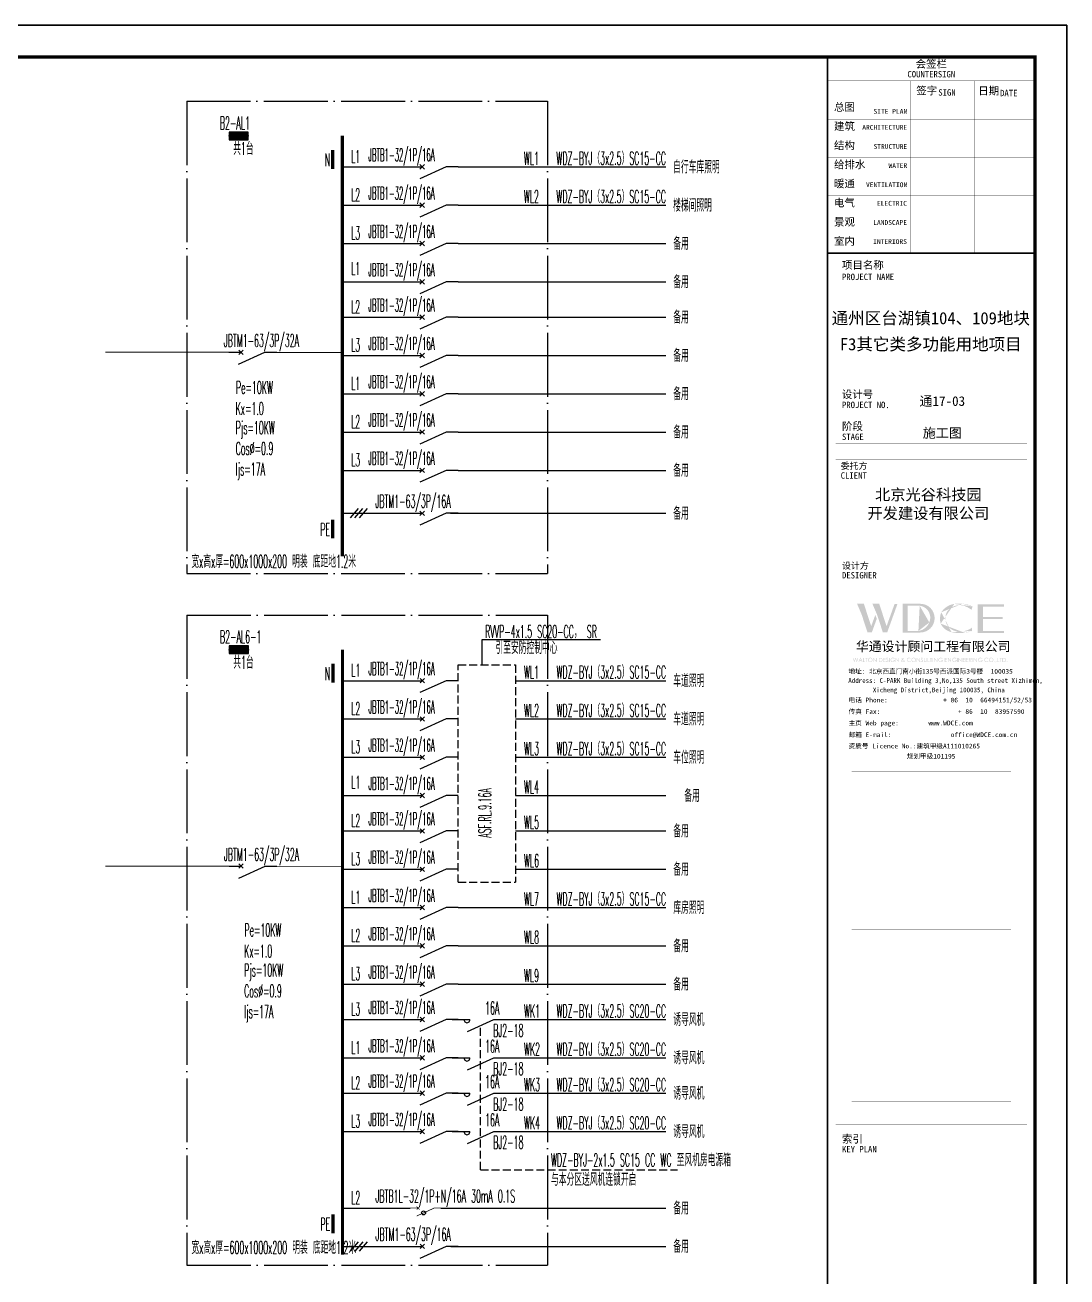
# Model space of a CAD drawing. Extents: x 776418 to 2076422, y -1170708 to 498544.
# Drawn here: x 1211042 to 1243693, y -669223 to -629994 of the extents above; entities that cross this region are included whole.
import ezdxf
from ezdxf.enums import TextEntityAlignment as Align

# ---------------------------------------------------------------- set-up
doc = ezdxf.new("R2010")
doc.units = 0
doc.header["$LTSCALE"] = 1000
doc.header["$MEASUREMENT"] = 0
for name, pattern in [('CONTINOUS', [0]), ('DASH', [0.35, 0.25, -0.1]), ('DOTE', [2.42, 2, -0.2, 0.02, -0.2])]:
    doc.linetypes.add(name, pattern=pattern)
doc.layers.get('0').update_dxf_attribs({"linetype": 'CONTINUOUS'})
for name, color, linetype in [('D-TEXT', 7, 'CONTINUOUS'), ('DIM-动力', 3, 'CONTINUOUS'), ('DQ', 255, 'CONTINOUS'), ('ELEMENT', 3, 'CONTINUOUS'), ('EQUIP-箱柜', 3, 'CONTINUOUS'), ('LAYER3', 7, 'DOTE'), ('SHEET_LINE', 6, 'CONTINUOUS'), ('SHEET_TEXT', 7, 'CONTINUOUS'), ('TEL_TITLE', 7, 'CONTINUOUS'), ('WIRE', 4, 'CONTINUOUS'), ('WIRE-动力', 2, 'CONTINUOUS'), ('WIRE-应急', 2, 'DASH'), ('WIRE-照明', 1, 'CONTINUOUS'), ('WIRE-通讯', 4, 'CONTINUOUS'), ('字', 7, 'CONTINUOUS')]:
    doc.layers.add(name, color=color, linetype=linetype)
doc.styles.add('_HZTXT', font='txt.shx', dxfattribs={"width": 0.8, "bigfont": 'HZTXT.shx'})
doc.styles.add('_TCH_LABEL', font='COMPLEX', dxfattribs={"bigfont": 'GBCBIG'})
doc.styles.get("Standard").update_dxf_attribs({"font": 'gbenor.shx', "bigfont": 'gbcbig.shx'})
doc.styles.add('华文细黑', font='STXIHEI.TTF')

# ---------------------------------------------------------------- blocks, each defined once
blk = doc.blocks.new('A$C00115E70')
at = {"layer": 'WIRE-通讯', "ltscale": 0.001}
blk.add_lwpolyline([(-84100, 59400), (0, 59400), (0, 0), (-84100, 0)], close=True, dxfattribs=at)
blk = doc.blocks.new('A$C69861949')
at = {"ltscale": 0.001}
h = blk.add_hatch(color=1, dxfattribs=at)
edge = h.paths.add_edge_path()
edge.add_line((6.19, 4.5), (5.72, 5.69))
edge.add_line((5.72, 5.69), (4.44, 2.16))
edge.add_line((4.44, 2.16), (2.13, 9.19))
edge.add_line((2.13, 9.19), (0, 9.19))
edge.add_arc((-16.38, 0.19), 18.69, 17.5872, 28.7762, ccw=False)
edge.add_line((1.43, 5.84), (3.29, 0.2))
edge.add_line((3.29, 0.2), (4.63, 0.2))
edge.add_line((4.63, 0.2), (6.19, 4.5))
h = blk.add_hatch(color=256, dxfattribs=at)
edge = h.paths.add_edge_path()
edge.add_line((12.68, 9.16), (11.78, 9.16))
edge.add_line((11.78, 9.16), (9.25, 2.16))
edge.add_line((9.25, 2.16), (6.94, 9.19))
edge.add_line((6.94, 9.19), (4.81, 9.19))
edge.add_arc((-11.57, 0.19), 18.69, 17.5872, 28.7762, ccw=False)
edge.add_line((6.25, 5.84), (8.1, 0.2))
edge.add_line((8.1, 0.2), (9.45, 0.2))
edge.add_line((9.45, 0.2), (12.68, 9.16))
h = blk.add_hatch(color=256, dxfattribs=at)
edge = h.paths.add_edge_path(flags=16)
edge.add_line((15.83, 8.57), (19.63, 8.57))
edge.add_arc((19.17, 4.82), 3.78, -23.1418, 82.9442, ccw=False)
edge.add_arc((18.56, 5.02), 4.42, 278.685, 337.5263, ccw=False)
edge.add_line((19.22, 0.65), (15.83, 0.65))
edge.add_line((15.83, 0.65), (15.83, 8.57))
edge = h.paths.add_edge_path()
edge.add_line((19.82, 9.18), (14.31, 9.18))
edge.add_line((14.31, 9.18), (14.31, 0.18))
edge.add_line((14.31, 0.18), (19.82, 0.18))
edge.add_arc((19.82, 4.68), 4.5, 270, 450)
h = blk.add_hatch(color=256, dxfattribs=at)
edge = h.paths.add_edge_path()
edge.add_arc((32.12, 5.29), 4.85, 246.0393, 272.6902)
edge.add_arc((32.04, 6.93), 6.49, 272.7072, 286.0208)
edge.add_arc((32.38, 6.77), 6.25, 283.4194, 305.53)
edge.add_line((36.01, 1.68), (36.01, 0.69))
edge.add_arc((32.99, 7.2), 7.17, 276.4266, 294.9218, ccw=False)
edge.add_arc((32.35, 12.88), 12.89, 257.7178, 276.4266, ccw=False)
edge.add_arc((30.66, 5.12), 4.95, 205.7856, 257.7178, ccw=False)
edge.add_arc((31.4, 4.47), 5.41, 157.6279, 196.1138, ccw=False)
edge.add_arc((31.4, 3.21), 6.01, 98.7561, 146.4478, ccw=False)
edge.add_arc((31.98, -1.34), 10.59, 83.9971, 98.116, ccw=False)
edge.add_arc((32.42, 0.85), 8.38, 63.158, 85.4353, ccw=False)
edge.add_line((36.21, 8.32), (35.86, 7.28))
edge.add_arc((31.06, 1.12), 7.81, 52.0262, 73.2155)
edge.add_arc((32.2, 4.92), 3.84, 73.2155, 96.604)
edge.add_arc((32.39, 3.31), 5.47, 96.604, 125.55)
edge.add_arc((31.35, 4.76), 3.68, 125.55, 164.03)
edge.add_arc((31.71, 4.66), 4.06, 164.03, 213.6257)
edge.add_arc((31.98, 4.83), 4.37, 213.6257, 245.272)
blk.add_hatch(color=256, dxfattribs=at).paths.add_polyline_path([(45.65, 5.06), (39.44, 5.06), (39.44, 8.3), (46.09, 8.3), (46.09, 9.01), (37.82, 9.01), (37.82, 0), (46.09, 0), (46.09, 0.7), (39.44, 0.7), (39.44, 4.41), (45.65, 4.41)])
blk = doc.blocks.new('A$C51FB5BAD')
at = {"layer": 'SHEET_TEXT'}
h = blk.add_hatch(color=256, dxfattribs=at)
h.paths.add_polyline_path([(-886, -18950), (-883, -18943), (-875, -18940), (-867, -18943), (-864, -18950), (-867, -18958), (-875, -18961), (-883, -18958)])
h.paths.add_polyline_path([(-994, -18829), (-1021, -18829), (-1021, -18959), (-980, -18959), (-972, -18959), (-959, -18957), (-949, -18955), (-941, -18951), (-1009, -18947), (-1009, -18842), (-999, -18842), (-943, -18838), (-954, -18833), (-959, -18832), (-968, -18830), (-980, -18829)])
h.paths.add_polyline_path([(-943, -18838), (-999, -18842), (-997, -18842), (-984, -18842), (-973, -18843), (-964, -18844), (-963, -18844), (-952, -18848), (-943, -18854), (-943, -18854), (-935, -18862), (-930, -18872), (-929, -18874), (-926, -18884), (-925, -18896), (-925, -18896), (-926, -18908), (-929, -18918), (-934, -18927), (-941, -18935), (-949, -18941), (-959, -18944), (-960, -18944), (-968, -18946), (-980, -18946), (-994, -18947), (-1009, -18947), (-941, -18951), (-933, -18946), (-926, -18938), (-919, -18929), (-919, -18928), (-915, -18918), (-913, -18907), (-912, -18896), (-912, -18889), (-914, -18878), (-917, -18868), (-918, -18864), (-924, -18854), (-931, -18846), (-934, -18844)])
h.paths.add_polyline_path([(-1040, -18829), (-1111, -18829), (-1111, -18842), (-1082, -18842), (-1082, -18959), (-1069, -18959), (-1069, -18842), (-1040, -18842)])
h.paths.add_polyline_path([(-1168, -18829), (-1181, -18829), (-1181, -18959), (-1118, -18959), (-1118, -18946), (-1168, -18946)])
h.paths.add_polyline_path([(-1221, -18935), (-1209, -18941), (-1227, -18974), (-1236, -18970)])
h.paths.add_polyline_path([(-1281, -18950), (-1277, -18943), (-1270, -18940), (-1262, -18943), (-1259, -18950), (-1262, -18958), (-1270, -18961), (-1277, -18958)])
h.paths.add_polyline_path([(-1377, -18826), (-1378, -18826), (-1390, -18827), (-1400, -18830), (-1410, -18835), (-1412, -18836), (-1376, -18838), (-1365, -18839), (-1355, -18842), (-1346, -18848), (-1337, -18855), (-1330, -18863), (-1325, -18872), (-1322, -18883), (-1321, -18894), (-1321, -18894), (-1322, -18906), (-1325, -18916), (-1330, -18925), (-1337, -18934), (-1345, -18941), (-1354, -18946), (-1365, -18949), (-1376, -18949), (-1339, -18952), (-1330, -18945), (-1323, -18938), (-1316, -18928), (-1315, -18926), (-1311, -18916), (-1308, -18905), (-1307, -18894), (-1307, -18891), (-1309, -18880), (-1312, -18870), (-1316, -18860), (-1318, -18857), (-1324, -18849), (-1332, -18841), (-1341, -18835), (-1344, -18833), (-1354, -18829), (-1365, -18827)])
h.paths.add_polyline_path([(-1412, -18836), (-1421, -18843), (-1429, -18851), (-1435, -18860), (-1436, -18862), (-1441, -18873), (-1443, -18883), (-1444, -18895), (-1444, -18897), (-1443, -18908), (-1440, -18919), (-1435, -18929), (-1434, -18930), (-1427, -18939), (-1419, -18947), (-1410, -18953), (-1407, -18954), (-1397, -18959), (-1387, -18961), (-1375, -18962), (-1373, -18962), (-1362, -18961), (-1351, -18958), (-1341, -18953), (-1339, -18952), (-1376, -18949), (-1386, -18949), (-1396, -18946), (-1406, -18941), (-1414, -18933), (-1421, -18925), (-1426, -18916), (-1429, -18906), (-1431, -18895), (-1431, -18894), (-1429, -18883), (-1426, -18873), (-1422, -18863), (-1415, -18855), (-1407, -18848), (-1398, -18843), (-1387, -18840), (-1376, -18838)])
h.paths.add_polyline_path([(-1521, -18826), (-1525, -18826), (-1536, -18827), (-1547, -18830), (-1557, -18835), (-1559, -18836), (-1521, -18838), (-1511, -18839), (-1500, -18842), (-1491, -18846), (-1482, -18853), (-1474, -18861), (-1464, -18853), (-1471, -18846), (-1479, -18839), (-1489, -18833), (-1499, -18829), (-1510, -18827)])
h.paths.add_polyline_path([(-1559, -18836), (-1568, -18842), (-1576, -18850), (-1582, -18859), (-1583, -18861), (-1588, -18871), (-1590, -18882), (-1591, -18893), (-1590, -18905), (-1588, -18915), (-1584, -18925), (-1579, -18934), (-1571, -18943), (-1571, -18943), (-1563, -18950), (-1520, -18950), (-1521, -18950), (-1533, -18949), (-1543, -18946), (-1553, -18941), (-1561, -18934), (-1561, -18934), (-1568, -18925), (-1574, -18916), (-1576, -18906), (-1577, -18894), (-1577, -18894), (-1576, -18883), (-1573, -18873), (-1568, -18863), (-1561, -18855), (-1560, -18855), (-1552, -18848), (-1542, -18843), (-1532, -18840), (-1521, -18838)])
h.paths.add_polyline_path([(-1474, -18929), (-1481, -18935), (-1489, -18941), (-1499, -18946), (-1509, -18949), (-1520, -18950), (-1563, -18950), (-1554, -18955), (-1544, -18959), (-1533, -18961), (-1521, -18962), (-1510, -18961), (-1499, -18959), (-1489, -18955), (-1481, -18951), (-1472, -18945), (-1464, -18936)])
h.paths.add_polyline_path([(-1713, -18826), (-1715, -18826), (-1727, -18827), (-1737, -18829), (-1747, -18833), (-1756, -18839), (-1764, -18846), (-1770, -18853), (-1776, -18862), (-1781, -18872), (-1783, -18883), (-1784, -18894), (-1784, -18903), (-1781, -18914), (-1777, -18924), (-1771, -18933), (-1764, -18942), (-1761, -18944), (-1753, -18951), (-1711, -18950), (-1714, -18950), (-1725, -18948), (-1735, -18945), (-1745, -18940), (-1753, -18933), (-1754, -18933), (-1761, -18924), (-1766, -18914), (-1769, -18904), (-1770, -18893), (-1770, -18887), (-1768, -18876), (-1763, -18866), (-1759, -18860), (-1751, -18852), (-1741, -18846), (-1734, -18843), (-1723, -18840), (-1712, -18839), (-1672, -18837), (-1681, -18832), (-1692, -18829), (-1702, -18827)])
h.paths.add_polyline_path([(-1672, -18837), (-1712, -18839), (-1709, -18839), (-1698, -18841), (-1687, -18844), (-1681, -18847), (-1672, -18853), (-1663, -18860), (-1654, -18851), (-1654, -18851), (-1663, -18843)])
h.paths.add_polyline_path([(-1646, -18897), (-1702, -18897), (-1702, -18909), (-1660, -18909), (-1661, -18911), (-1664, -18922), (-1669, -18931), (-1677, -18939), (-1679, -18941), (-1689, -18946), (-1699, -18949), (-1711, -18950), (-1753, -18951), (-1744, -18956), (-1734, -18959), (-1723, -18961), (-1711, -18962), (-1703, -18962), (-1692, -18960), (-1681, -18957), (-1672, -18951), (-1664, -18945), (-1659, -18938), (-1653, -18930), (-1649, -18920), (-1647, -18909)])
h.paths.add_polyline_path([(-1918, -18829), (-1908, -18861), (-1822, -18959), (-1832, -18929)])
h.paths.add_polyline_path([(-1918, -18829), (-1921, -18829), (-1921, -18959), (-1908, -18959), (-1908, -18861)])
h.paths.add_polyline_path([(-1819, -18829), (-1832, -18829), (-1832, -18929), (-1822, -18959), (-1819, -18959)])
h.paths.add_polyline_path([(-1964, -18829), (-1951, -18829), (-1951, -18959), (-1964, -18959)])
h.paths.add_polyline_path([(-2045, -18829), (-2071, -18829), (-2071, -18959), (-2058, -18959), (-2058, -18899), (-2051, -18899), (-2020, -18898), (-2010, -18895), (-2002, -18890), (-2058, -18886), (-2058, -18842), (-2035, -18842), (-2002, -18837), (-2005, -18835), (-2016, -18831), (-2021, -18830), (-2031, -18829)])
h.paths.add_polyline_path([(-2002, -18837), (-2035, -18842), (-2032, -18842), (-2020, -18843), (-2011, -18847), (-2006, -18853), (-2004, -18864), (-2005, -18873), (-2011, -18881), (-2013, -18882), (-2023, -18885), (-2036, -18886), (-2058, -18886), (-2002, -18890), (-1996, -18884), (-1991, -18875), (-1990, -18864), (-1990, -18859), (-1993, -18849), (-1995, -18846)])
h.paths.add_polyline_path([(-2020, -18898), (-2051, -18899), (-2035, -18899), (-2032, -18899)], flags=17)
h.paths.add_polyline_path([(-2051, -18899), (-2004, -18959), (-1988, -18959), (-2035, -18899)])
h.paths.add_polyline_path([(-2094, -18829), (-2169, -18829), (-2169, -18959), (-2095, -18959), (-2095, -18946), (-2156, -18946), (-2156, -18895), (-2095, -18895), (-2095, -18882), (-2156, -18882), (-2156, -18842), (-2094, -18842)])
h.paths.add_polyline_path([(-2191, -18829), (-2265, -18829), (-2265, -18959), (-2192, -18959), (-2192, -18946), (-2252, -18946), (-2252, -18895), (-2192, -18895), (-2192, -18882), (-2252, -18882), (-2252, -18842), (-2191, -18842)])
h.paths.add_polyline_path([(-2396, -18829), (-2386, -18861), (-2300, -18959), (-2310, -18929)])
h.paths.add_polyline_path([(-2396, -18829), (-2399, -18829), (-2399, -18959), (-2386, -18959), (-2386, -18861)])
h.paths.add_polyline_path([(-2297, -18829), (-2310, -18829), (-2310, -18929), (-2300, -18959), (-2297, -18959)])
h.paths.add_polyline_path([(-2442, -18829), (-2429, -18829), (-2429, -18959), (-2442, -18959)])
h.paths.add_polyline_path([(-2523, -18826), (-2525, -18826), (-2536, -18827), (-2547, -18829), (-2557, -18833), (-2566, -18839), (-2574, -18846), (-2580, -18853), (-2586, -18862), (-2590, -18872), (-2593, -18883), (-2594, -18894), (-2593, -18903), (-2591, -18914), (-2587, -18924), (-2581, -18933), (-2574, -18942), (-2571, -18944), (-2563, -18951), (-2520, -18950), (-2524, -18950), (-2535, -18948), (-2545, -18945), (-2554, -18940), (-2563, -18933), (-2563, -18933), (-2571, -18924), (-2576, -18914), (-2579, -18904), (-2580, -18893), (-2580, -18887), (-2577, -18876), (-2572, -18866), (-2568, -18860), (-2560, -18852), (-2551, -18846), (-2544, -18843), (-2533, -18840), (-2522, -18839), (-2482, -18837), (-2491, -18832), (-2501, -18829), (-2512, -18827)])
h.paths.add_polyline_path([(-2482, -18837), (-2522, -18839), (-2519, -18839), (-2508, -18841), (-2497, -18844), (-2491, -18847), (-2482, -18853), (-2473, -18860), (-2463, -18851), (-2463, -18851), (-2472, -18843)])
h.paths.add_polyline_path([(-2455, -18897), (-2511, -18897), (-2511, -18909), (-2470, -18909), (-2470, -18911), (-2474, -18922), (-2479, -18931), (-2487, -18939), (-2489, -18941), (-2498, -18946), (-2509, -18949), (-2520, -18950), (-2563, -18951), (-2554, -18956), (-2544, -18959), (-2533, -18961), (-2521, -18962), (-2513, -18962), (-2501, -18960), (-2491, -18957), (-2482, -18951), (-2474, -18945), (-2468, -18938), (-2463, -18930), (-2459, -18920), (-2456, -18909)])
h.paths.add_polyline_path([(-2728, -18829), (-2718, -18861), (-2632, -18959), (-2642, -18929)])
h.paths.add_polyline_path([(-2728, -18829), (-2731, -18829), (-2731, -18959), (-2718, -18959), (-2718, -18861)])
h.paths.add_polyline_path([(-2629, -18829), (-2642, -18829), (-2642, -18929), (-2632, -18959), (-2629, -18959)])
h.paths.add_polyline_path([(-2753, -18829), (-2828, -18829), (-2828, -18959), (-2754, -18959), (-2754, -18946), (-2815, -18946), (-2815, -18895), (-2754, -18895), (-2754, -18882), (-2815, -18882), (-2815, -18842), (-2753, -18842)])
h.paths.add_polyline_path([(-2956, -18826), (-2958, -18826), (-2969, -18827), (-2980, -18829), (-2990, -18833), (-2999, -18839), (-3007, -18846), (-3013, -18853), (-3019, -18862), (-3023, -18872), (-3026, -18883), (-3027, -18894), (-3026, -18903), (-3024, -18914), (-3020, -18924), (-3014, -18933), (-3007, -18942), (-3004, -18944), (-2996, -18951), (-2953, -18950), (-2957, -18950), (-2968, -18948), (-2978, -18945), (-2988, -18940), (-2996, -18933), (-2996, -18933), (-3004, -18924), (-3009, -18914), (-3012, -18904), (-3013, -18893), (-3013, -18887), (-3010, -18876), (-3005, -18866), (-3001, -18860), (-2994, -18852), (-2984, -18846), (-2977, -18843), (-2966, -18840), (-2955, -18839), (-2915, -18837), (-2924, -18832), (-2934, -18829), (-2945, -18827)])
h.paths.add_polyline_path([(-2915, -18837), (-2955, -18839), (-2952, -18839), (-2941, -18841), (-2930, -18844), (-2924, -18847), (-2915, -18853), (-2906, -18860), (-2896, -18851), (-2897, -18851), (-2905, -18843)])
h.paths.add_polyline_path([(-2888, -18897), (-2945, -18897), (-2945, -18909), (-2903, -18909), (-2903, -18911), (-2907, -18922), (-2912, -18931), (-2920, -18939), (-2922, -18941), (-2932, -18946), (-2942, -18949), (-2953, -18950), (-2996, -18951), (-2987, -18956), (-2977, -18959), (-2966, -18961), (-2954, -18962), (-2946, -18962), (-2934, -18960), (-2924, -18957), (-2915, -18951), (-2907, -18945), (-2901, -18938), (-2896, -18930), (-2892, -18920), (-2889, -18909)])
h.paths.add_polyline_path([(-3161, -18829), (-3151, -18861), (-3065, -18959), (-3075, -18929)])
h.paths.add_polyline_path([(-3161, -18829), (-3164, -18829), (-3164, -18959), (-3151, -18959), (-3151, -18861)])
h.paths.add_polyline_path([(-3062, -18829), (-3075, -18829), (-3075, -18929), (-3065, -18959), (-3062, -18959)])
h.paths.add_polyline_path([(-3207, -18829), (-3194, -18829), (-3194, -18959), (-3207, -18959)])
h.paths.add_polyline_path([(-3224, -18829), (-3295, -18829), (-3295, -18842), (-3266, -18842), (-3266, -18959), (-3253, -18959), (-3253, -18842), (-3224, -18842)])
h.paths.add_polyline_path([(-3352, -18829), (-3365, -18829), (-3365, -18959), (-3302, -18959), (-3302, -18946), (-3352, -18946)])
h.paths.add_polyline_path([(-3398, -18829), (-3410, -18829), (-3410, -18907), (-3411, -18919), (-3412, -18928), (-3412, -18929), (-3417, -18939), (-3418, -18940), (-3427, -18947), (-3429, -18948), (-3440, -18950), (-3468, -18953), (-3459, -18959), (-3450, -18961), (-3439, -18962), (-3436, -18962), (-3425, -18960), (-3415, -18955), (-3415, -18955), (-3407, -18947), (-3401, -18938), (-3400, -18931), (-3398, -18921), (-3398, -18907)])
h.paths.add_polyline_path([(-3470, -18829), (-3483, -18829), (-3483, -18907), (-3483, -18914), (-3482, -18926), (-3481, -18935), (-3479, -18939), (-3473, -18949), (-3468, -18953), (-3440, -18950), (-3444, -18950), (-3455, -18946), (-3457, -18945), (-3465, -18937), (-3466, -18936), (-3470, -18926), (-3470, -18920), (-3470, -18907)])
h.paths.add_polyline_path([(-3547, -18826), (-3550, -18826), (-3561, -18829), (-3570, -18835), (-3571, -18836), (-3577, -18845), (-3579, -18856), (-3579, -18857), (-3576, -18868), (-3576, -18870), (-3569, -18879), (-3569, -18879), (-3562, -18885), (-3552, -18894), (-3546, -18898), (-3537, -18906), (-3531, -18912), (-3528, -18917), (-3525, -18927), (-3526, -18934), (-3532, -18943), (-3538, -18947), (-3549, -18949), (-3575, -18951), (-3567, -18957), (-3558, -18961), (-3547, -18962), (-3541, -18962), (-3531, -18958), (-3522, -18952), (-3518, -18947), (-3513, -18938), (-3511, -18927), (-3513, -18917), (-3518, -18907), (-3523, -18901), (-3530, -18894), (-3540, -18886), (-3545, -18882), (-3555, -18874), (-3561, -18868), (-3562, -18866), (-3565, -18856), (-3565, -18853), (-3560, -18844), (-3558, -18842), (-3548, -18839), (-3521, -18838), (-3529, -18831), (-3536, -18828)])
h.paths.add_polyline_path([(-3521, -18838), (-3548, -18839), (-3544, -18840), (-3534, -18844), (-3531, -18846), (-3524, -18855), (-3513, -18847)], flags=17)
h.paths.add_polyline_path([(-3576, -18928), (-3587, -18935), (-3582, -18943), (-3575, -18951), (-3549, -18949), (-3552, -18949), (-3561, -18946), (-3569, -18939)])
h.paths.add_polyline_path([(-3704, -18829), (-3694, -18861), (-3608, -18959), (-3618, -18929)])
h.paths.add_polyline_path([(-3704, -18829), (-3707, -18829), (-3707, -18959), (-3694, -18959), (-3694, -18861)])
h.paths.add_polyline_path([(-3605, -18829), (-3618, -18829), (-3618, -18929), (-3608, -18959), (-3605, -18959)])
h.paths.add_polyline_path([(-3802, -18826), (-3804, -18826), (-3815, -18827), (-3826, -18830), (-3836, -18835), (-3838, -18836), (-3802, -18838), (-3791, -18839), (-3781, -18842), (-3772, -18848), (-3763, -18855), (-3756, -18863), (-3751, -18872), (-3748, -18883), (-3747, -18894), (-3747, -18894), (-3748, -18906), (-3751, -18916), (-3756, -18925), (-3763, -18934), (-3771, -18941), (-3780, -18946), (-3791, -18949), (-3802, -18949), (-3765, -18952), (-3756, -18945), (-3748, -18938), (-3742, -18928), (-3741, -18926), (-3737, -18916), (-3734, -18905), (-3733, -18894), (-3733, -18891), (-3734, -18880), (-3737, -18870), (-3742, -18860), (-3743, -18857), (-3750, -18849), (-3758, -18841), (-3767, -18835), (-3770, -18833), (-3780, -18829), (-3791, -18827)])
h.paths.add_polyline_path([(-3838, -18836), (-3847, -18843), (-3855, -18851), (-3861, -18860), (-3862, -18862), (-3866, -18873), (-3869, -18883), (-3870, -18895), (-3870, -18897), (-3869, -18908), (-3866, -18919), (-3861, -18929), (-3860, -18930), (-3853, -18939), (-3845, -18947), (-3836, -18953), (-3833, -18954), (-3823, -18959), (-3813, -18961), (-3801, -18962), (-3799, -18962), (-3788, -18961), (-3777, -18958), (-3767, -18953), (-3765, -18952), (-3802, -18949), (-3812, -18949), (-3822, -18946), (-3832, -18941), (-3840, -18933), (-3847, -18925), (-3852, -18916), (-3855, -18906), (-3856, -18895), (-3856, -18894), (-3855, -18883), (-3852, -18873), (-3848, -18863), (-3841, -18855), (-3833, -18848), (-3823, -18843), (-3813, -18840), (-3802, -18838)])
h.paths.add_polyline_path([(-3947, -18826), (-3951, -18826), (-3962, -18827), (-3973, -18830), (-3983, -18835), (-3985, -18836), (-3947, -18838), (-3937, -18839), (-3926, -18842), (-3917, -18846), (-3908, -18853), (-3900, -18861), (-3890, -18853), (-3896, -18846), (-3905, -18839), (-3915, -18833), (-3925, -18829), (-3936, -18827)])
h.paths.add_polyline_path([(-3985, -18836), (-3994, -18842), (-4001, -18850), (-4008, -18859), (-4009, -18861), (-4014, -18871), (-4016, -18882), (-4017, -18893), (-4016, -18905), (-4014, -18915), (-4010, -18925), (-4004, -18934), (-3997, -18943), (-3997, -18943), (-3989, -18950), (-3946, -18950), (-3947, -18950), (-3959, -18949), (-3969, -18946), (-3979, -18941), (-3987, -18934), (-3987, -18934), (-3994, -18925), (-3999, -18916), (-4002, -18906), (-4003, -18894), (-4003, -18894), (-4002, -18883), (-3999, -18873), (-3994, -18863), (-3987, -18855), (-3986, -18855), (-3978, -18848), (-3968, -18843), (-3958, -18840), (-3947, -18838)])
h.paths.add_polyline_path([(-3900, -18929), (-3907, -18935), (-3915, -18941), (-3925, -18946), (-3935, -18949), (-3946, -18950), (-3989, -18950), (-3980, -18955), (-3969, -18959), (-3959, -18961), (-3947, -18962), (-3936, -18961), (-3925, -18959), (-3915, -18955), (-3907, -18951), (-3898, -18945), (-3890, -18936)])
h.paths.add_polyline_path([(-4149, -18834), (-4150, -18834), (-4161, -18836), (-4170, -18840), (-4176, -18847), (-4179, -18857), (-4179, -18859), (-4175, -18870), (-4175, -18870), (-4170, -18878), (-4162, -18888), (-4170, -18894), (-4153, -18898), (-4120, -18933), (-4124, -18935), (-4134, -18942), (-4142, -18946), (-4148, -18948), (-4158, -18950), (-4184, -18954), (-4181, -18956), (-4171, -18961), (-4160, -18962), (-4160, -18962), (-4148, -18961), (-4138, -18958), (-4132, -18955), (-4122, -18949), (-4111, -18942), (-4094, -18940), (-4101, -18933), (-4095, -18928), (-4111, -18924), (-4144, -18890), (-4140, -18887), (-4152, -18881), (-4156, -18875), (-4163, -18865), (-4166, -18858), (-4161, -18849), (-4160, -18849), (-4150, -18846), (-4129, -18841), (-4129, -18841), (-4138, -18836)])
h.paths.add_polyline_path([(-4129, -18841), (-4150, -18846), (-4149, -18846), (-4139, -18849), (-4134, -18857), (-4135, -18863), (-4141, -18871), (-4152, -18881), (-4140, -18887), (-4131, -18879), (-4125, -18871), (-4123, -18868), (-4121, -18857), (-4122, -18850)], flags=17)
h.paths.add_polyline_path([(-4170, -18894), (-4178, -18902), (-4185, -18910), (-4186, -18912), (-4191, -18922), (-4193, -18932), (-4193, -18934), (-4190, -18945), (-4184, -18954), (-4158, -18950), (-4164, -18949), (-4174, -18944), (-4176, -18941), (-4180, -18931), (-4180, -18928), (-4175, -18918), (-4172, -18914), (-4164, -18907), (-4153, -18898)])
h.paths.add_polyline_path([(-4095, -18911), (-4101, -18916), (-4111, -18924), (-4095, -18928), (-4086, -18920)])
h.paths.add_polyline_path([(-4094, -18940), (-4111, -18942), (-4095, -18959), (-4077, -18959), (-4078, -18957), (-4087, -18948)])
h.paths.add_polyline_path([(-4369, -18829), (-4358, -18861), (-4273, -18959), (-4283, -18929)])
h.paths.add_polyline_path([(-4369, -18829), (-4372, -18829), (-4372, -18959), (-4358, -18959), (-4358, -18861)])
h.paths.add_polyline_path([(-4270, -18829), (-4283, -18829), (-4283, -18929), (-4273, -18959), (-4270, -18959)])
h.paths.add_polyline_path([(-4454, -18826), (-4456, -18826), (-4468, -18827), (-4479, -18829), (-4489, -18833), (-4497, -18839), (-4506, -18846), (-4512, -18853), (-4518, -18862), (-4522, -18872), (-4525, -18883), (-4526, -18894), (-4525, -18903), (-4523, -18914), (-4518, -18924), (-4513, -18933), (-4505, -18942), (-4503, -18944), (-4495, -18951), (-4452, -18950), (-4456, -18950), (-4467, -18948), (-4477, -18945), (-4486, -18940), (-4495, -18933), (-4495, -18933), (-4502, -18924), (-4508, -18914), (-4511, -18904), (-4512, -18893), (-4511, -18887), (-4509, -18876), (-4504, -18866), (-4500, -18860), (-4492, -18852), (-4483, -18846), (-4475, -18843), (-4465, -18840), (-4454, -18839), (-4413, -18837), (-4423, -18832), (-4433, -18829), (-4443, -18827)])
h.paths.add_polyline_path([(-4413, -18837), (-4454, -18839), (-4450, -18839), (-4440, -18841), (-4429, -18844), (-4423, -18847), (-4414, -18853), (-4405, -18860), (-4395, -18851), (-4395, -18851), (-4404, -18843)])
h.paths.add_polyline_path([(-4387, -18897), (-4443, -18897), (-4443, -18909), (-4402, -18909), (-4402, -18911), (-4405, -18922), (-4411, -18931), (-4419, -18939), (-4421, -18941), (-4430, -18946), (-4440, -18949), (-4452, -18950), (-4495, -18951), (-4486, -18956), (-4475, -18959), (-4464, -18961), (-4452, -18962), (-4444, -18962), (-4433, -18960), (-4423, -18957), (-4414, -18951), (-4406, -18945), (-4400, -18938), (-4395, -18930), (-4391, -18920), (-4388, -18909)])
h.paths.add_polyline_path([(-4572, -18829), (-4559, -18829), (-4559, -18959), (-4572, -18959)])
h.paths.add_polyline_path([(-4634, -18826), (-4637, -18826), (-4647, -18829), (-4656, -18835), (-4658, -18836), (-4663, -18845), (-4665, -18856), (-4665, -18857), (-4663, -18868), (-4662, -18870), (-4656, -18879), (-4656, -18879), (-4649, -18885), (-4638, -18894), (-4633, -18898), (-4624, -18906), (-4618, -18912), (-4614, -18917), (-4612, -18927), (-4613, -18934), (-4618, -18943), (-4625, -18947), (-4636, -18949), (-4661, -18951), (-4653, -18957), (-4644, -18961), (-4634, -18962), (-4627, -18962), (-4617, -18958), (-4608, -18952), (-4604, -18947), (-4599, -18938), (-4597, -18927), (-4599, -18917), (-4605, -18907), (-4609, -18901), (-4617, -18894), (-4627, -18886), (-4632, -18882), (-4642, -18874), (-4647, -18868), (-4649, -18866), (-4652, -18856), (-4652, -18853), (-4647, -18844), (-4645, -18842), (-4634, -18839), (-4607, -18838), (-4615, -18831), (-4623, -18828)])
h.paths.add_polyline_path([(-4607, -18838), (-4634, -18839), (-4631, -18840), (-4621, -18844), (-4618, -18846), (-4610, -18855), (-4600, -18847)], flags=17)
h.paths.add_polyline_path([(-4662, -18928), (-4673, -18935), (-4669, -18943), (-4661, -18951), (-4636, -18949), (-4639, -18949), (-4647, -18946), (-4655, -18939)])
h.paths.add_polyline_path([(-4682, -18829), (-4757, -18829), (-4757, -18959), (-4683, -18959), (-4683, -18946), (-4744, -18946), (-4744, -18895), (-4683, -18895), (-4683, -18882), (-4744, -18882), (-4744, -18842), (-4682, -18842)])
h.paths.add_polyline_path([(-4864, -18829), (-4891, -18829), (-4891, -18959), (-4850, -18959), (-4842, -18959), (-4830, -18957), (-4820, -18955), (-4811, -18951), (-4879, -18947), (-4879, -18842), (-4870, -18842), (-4813, -18838), (-4824, -18833), (-4829, -18832), (-4839, -18830), (-4850, -18829)])
h.paths.add_polyline_path([(-4813, -18838), (-4870, -18842), (-4867, -18842), (-4854, -18842), (-4843, -18843), (-4834, -18844), (-4833, -18844), (-4823, -18848), (-4813, -18854), (-4813, -18854), (-4805, -18862), (-4800, -18872), (-4799, -18874), (-4796, -18884), (-4795, -18896), (-4795, -18896), (-4796, -18908), (-4799, -18918), (-4804, -18927), (-4811, -18935), (-4819, -18941), (-4830, -18944), (-4830, -18944), (-4839, -18946), (-4850, -18946), (-4864, -18947), (-4879, -18947), (-4811, -18951), (-4804, -18946), (-4796, -18938), (-4790, -18929), (-4789, -18928), (-4785, -18918), (-4783, -18907), (-4782, -18896), (-4782, -18889), (-4784, -18878), (-4787, -18868), (-4789, -18864), (-4794, -18854), (-4801, -18846), (-4804, -18844)])
h.paths.add_polyline_path([(-5067, -18829), (-5057, -18861), (-4971, -18959), (-4981, -18929)])
h.paths.add_polyline_path([(-5067, -18829), (-5070, -18829), (-5070, -18959), (-5057, -18959), (-5057, -18861)])
h.paths.add_polyline_path([(-4968, -18829), (-4981, -18829), (-4981, -18929), (-4971, -18959), (-4968, -18959)])
h.paths.add_polyline_path([(-5165, -18826), (-5167, -18826), (-5178, -18827), (-5189, -18830), (-5199, -18835), (-5201, -18836), (-5165, -18838), (-5154, -18839), (-5144, -18842), (-5134, -18848), (-5125, -18855), (-5119, -18863), (-5114, -18872), (-5110, -18883), (-5109, -18894), (-5109, -18894), (-5110, -18906), (-5114, -18916), (-5118, -18925), (-5125, -18934), (-5133, -18941), (-5143, -18946), (-5153, -18949), (-5165, -18949), (-5128, -18952), (-5119, -18945), (-5111, -18938), (-5105, -18928), (-5104, -18926), (-5099, -18916), (-5097, -18905), (-5096, -18894), (-5096, -18891), (-5097, -18880), (-5100, -18870), (-5105, -18860), (-5106, -18857), (-5113, -18849), (-5121, -18841), (-5130, -18835), (-5133, -18833), (-5143, -18829), (-5154, -18827)])
h.paths.add_polyline_path([(-5201, -18836), (-5210, -18843), (-5217, -18851), (-5224, -18860), (-5225, -18862), (-5229, -18873), (-5232, -18883), (-5233, -18895), (-5232, -18897), (-5231, -18908), (-5228, -18919), (-5223, -18929), (-5222, -18930), (-5216, -18939), (-5208, -18947), (-5198, -18953), (-5196, -18954), (-5186, -18959), (-5175, -18961), (-5164, -18962), (-5161, -18962), (-5150, -18961), (-5140, -18958), (-5130, -18953), (-5128, -18952), (-5165, -18949), (-5175, -18949), (-5185, -18946), (-5194, -18941), (-5203, -18933), (-5210, -18925), (-5215, -18916), (-5218, -18906), (-5219, -18895), (-5219, -18894), (-5218, -18883), (-5215, -18873), (-5210, -18863), (-5203, -18855), (-5195, -18848), (-5186, -18843), (-5176, -18840), (-5165, -18838)])
h.paths.add_polyline_path([(-5246, -18829), (-5317, -18829), (-5317, -18842), (-5288, -18842), (-5288, -18959), (-5275, -18959), (-5275, -18842), (-5246, -18842)])
h.paths.add_polyline_path([(-5374, -18829), (-5387, -18829), (-5387, -18959), (-5324, -18959), (-5324, -18946), (-5374, -18946)])
h.paths.add_polyline_path([(-5468, -18824), (-5470, -18853), (-5448, -18901), (-5492, -18901), (-5442, -18915), (-5421, -18959), (-5408, -18959)])
h.paths.add_polyline_path([(-5468, -18824), (-5471, -18824), (-5532, -18959), (-5518, -18959), (-5498, -18915), (-5442, -18915), (-5492, -18901), (-5470, -18853)])
h.paths.add_polyline_path([(-5545, -18829), (-5558, -18829), (-5585, -18926), (-5585, -18962), (-5583, -18962)])
h.paths.add_polyline_path([(-5622, -18829), (-5623, -18861), (-5585, -18962), (-5585, -18926)])
h.paths.add_polyline_path([(-5622, -18829), (-5625, -18829), (-5662, -18926), (-5665, -18962), (-5663, -18962), (-5623, -18861)])
h.paths.add_polyline_path([(-5688, -18829), (-5702, -18829), (-5665, -18962), (-5662, -18926)])
at = {"layer": 'SHEET_LINE', "const_width": 50}
for points in [[(-6500, 0), (-6500, -6150), (0, -6150), (0, 0)], [(-6500, -57400), (0, -57400), (0, -6150), (-6500, -6150)]]:
    blk.add_lwpolyline(points, close=True, dxfattribs=at)
at = {"layer": 'SHEET_LINE', "const_width": 5}
for points in [[(-6500, -750), (0, -750)], [(-3914, -750), (-3914, -6150)], [(-1910, -750), (-1910, -6150)], [(-6500, -1350), (0, -1350)], [(-6500, -1950), (0, -1950)], [(-6500, -2550), (0, -2550)], [(-6500, -3150), (0, -3150)], [(-6500, -3750), (0, -3750)], [(-6500, -4350), (0, -4350)], [(-6500, -4950), (0, -4950)], [(-6500, -4950), (0, -4950)], [(-6500, -5550), (0, -5550)], [(-6500, -6150), (0, -6150)], [(-6250, -11113), (-250, -11113)], [(-6250, -12113), (-250, -12113)], [(-250, -15440), (-250, -12613), (-6250, -12613), (-6250, -15440)], [(-6250, -15440), (-250, -15440)], [(-6250, -15740), (-6250, -33443)], [(-6250, -15740), (-250, -15740)], [(-6250, -33443), (-250, -33443), (-250, -15740)], [(-5750, -22389), (-750, -22389)], [(-5750, -27343), (-750, -27343)], [(-5750, -32740), (-750, -32740)], [(-6250, -33443), (-250, -33443)], [(-6250, -34426), (-250, -34426)]]:
    blk.add_lwpolyline(points, dxfattribs=at)
at = {"layer": 'SHEET_TEXT', "ltscale": 0.001, "xscale": 100, "yscale": 100, "zscale": 100}
blk.add_blockref('A$C69861949', (-5578, -18053), dxfattribs=at)
at = {"layer": 'SHEET_TEXT', "style": '华文细黑'}
for s, height, p in [('会签栏', 240, (-3250, -100)), ('COUNTERSIGN', 200, (-3250, -440))]:
    blk.add_text(s, height=height, dxfattribs=at).set_placement(p, align=Align.TOP_CENTER)
for s, height, p in [('签字', 240, (-3722, -937)), ('SIGN', 200, (-3032, -1012)), ('日期', 240, (-1779, -942)), ('DATE', 200, (-1096, -1030)), ('总图', 240, (-6300, -1450)), ('建筑', 240, (-6300, -2050)), ('结构', 240, (-6300, -2650)), ('给排水', 240, (-6300, -3250)), ('暖通', 240, (-6300, -3850)), ('电气', 240, (-6300, -4450)), ('景观', 240, (-6300, -5050)), ('室内', 240, (-6300, -5650)), ('项目名称', 240, (-6050, -6400)), ('PROJECT NAME', 200, (-6050, -6792)), ('设计号', 240, (-6054, -10452)), ('PROJECT NO.', 200, (-6050, -10803)), ('阶段', 240, (-6050, -11453)), ('STAGE', 200, (-6050, -11803)), ('委托方', 200, (-6090, -12714)), ('CLIENT', 200, (-6090, -13014)), ('KEY PLAN', 200, (-6050, -34126)), ('索引', 240, (-6050, -33786))]:
    blk.add_text(s, height=height, dxfattribs=at).set_placement(p, align=Align.TOP_LEFT)
for s, p in [('SITE PLAN', (-4006, -1630)), ('ARCHITECTURE', (-4006, -2130)), ('STRUCTURE', (-4006, -2730)), ('WATER', (-4006, -3330)), ('VENTILATION', (-4006, -3930)), ('ELECTRIC', (-4014, -4511)), ('LANDSCAPE', (-4014, -5111)), ('INTERIORS', (-4014, -5711))]:
    blk.add_text(s, height=150, dxfattribs=at).set_placement(p, align=Align.TOP_RIGHT)
at = {"layer": 'SHEET_TEXT', "color": 6, "style": '华文细黑'}
for s, p in [('设计方', (-6050, -15842)), ('DESIGNER', (-6050, -16142))]:
    blk.add_text(s, height=200, dxfattribs=at).set_placement(p, align=Align.TOP_LEFT)
at = {"layer": 'SHEET_TEXT', "style": '华文细黑'}
for s, height, p in [('华通设计顾问工程有限公司', 296.23, (-5615, -18619)), ('地址: 北京西直门南小街135号西派国际3号楼  100035', 148.12, (-5844, -19325)), ('电话 Phone:               + 86  10  66494151/52/53', 148.12, (-5842, -20225)), ('传真 Fax:                     + 86  10  83957590', 148.12, (-5842, -20584)), ('主页 Web page:        www.WDCE.com', 148.12, (-5842, -20945)), ('邮箱 E-mail:                office@WDCE.com.cn ', 148.12, (-5842, -21312)), ('资质号 Licence No.:建筑甲级A111010265', 148.12, (-5842, -21667)), ('规划甲级101195', 148.1, (-4020, -21987))]:
    blk.add_text(s, height=height, dxfattribs=at).set_placement(p)
at = {"layer": 'SHEET_TEXT', "style": '华文细黑', "width": 0.9}
for s, p in [('Address: C-PARK Building 3,No,135 South street Xizhimen,', (-5853, -19614)), ('Xicheng District,Beijing 100035, China', (-5083, -19909))]:
    blk.add_text(s, height=148.12, dxfattribs=at).set_placement(p)
at = {"layer": '字', "width": 78154.16, "attachment_point": 5, "style": '华文细黑'}
for s, insert, char_height in [('通州区台湖镇104、109地块', (-3267, -8206), 380), ('F3其它类多功能用地项目', (-3267, -9023), 380), ('通17-03', (-2906, -10797), 300), ('施工图', (-2906, -11797), 300), ('北京光谷科技园\\P开发建设有限公司', (-3343, -14027), 350)]:
    blk.add_mtext(s, dxfattribs=dict(at, insert=insert, char_height=char_height))
blk = doc.blocks.new('M_M7')
for p, q in [((-0.25, -0.2), (0, -0.75)), ((-0.047, -0.297), (0.047, -0.203)), ((-0.047, -0.203), (0.047, -0.297))]:
    blk.add_line(p, q)
for points in [[(0, 0), (0, -0.25)], [(0, -0.75), (0, -1)]]:
    blk.add_lwpolyline(points)
at = {"width": 0.8, "flags": 9}
blk.add_attdef('S', (0.25, -0.5), '', height=0.2, dxfattribs=at)
blk = doc.blocks.new('$element$00000576')
for points in [[(0, 0), (0, -0.25)], [(0, -1), (0, -0.75), (-0.25, -0.2)], [(-0.047, -0.297), (0.047, -0.203)], [(-0.047, -0.203), (0.047, -0.297)]]:
    blk.add_lwpolyline(points)
at = {"flags": 9}
blk.add_attdef('S', (0, 0), '', height=0.00000667, dxfattribs=at)
blk = doc.blocks.new('*X1')
at = {"color": 0}
for p, q in [((-250, 33), (-83, 200)), ((-250, 68), (-118, 200)), ((-250, 104), (-154, 200)), ((-250, 139), (-189, 200)), ((-250, 174), (-224, 200)), ((-247, 0), (-47, 200)), ((-212, 0), (-12, 200)), ((-177, 0), (23, 200)), ((-141, 0), (59, 200)), ((-106, 0), (94, 200)), ((-71, 0), (129, 200)), ((-35, 0), (165, 200)), ((0, 0), (200, 200)), ((35, 0), (235, 200)), ((71, 0), (250, 179)), ((106, 0), (250, 144)), ((141, 0), (250, 109)), ((177, 0), (250, 73)), ((212, 0), (250, 38)), ((247, 0), (250, 3))]:
    blk.add_line(p, q, dxfattribs=at)
blk = doc.blocks.new('$equip$00001421')
for p, q in [((0.75, 0.6), (-0.75, 0.6)), ((-0.75, 0.6), (-0.75, 0)), ((-0.75, 0), (0.75, 0)), ((0.75, 0), (0.75, 0.6))]:
    blk.add_line(p, q)
at = {"const_width": 0.6}
blk.add_lwpolyline([(-0.75, 0.3), (0.75, 0.3)], dxfattribs=at)
for p in [(-0.75, 0.3), (0, 0.6), (0, 0), (0.75, 0.3)]:
    blk.add_point(p)
at = {"xscale": 0.00300000000061118, "yscale": 0.00300000000061118, "zscale": 0.00300000000061118}
blk.add_blockref('*X1', (0, 0), dxfattribs=at)
at = {"style": '_TCH_LABEL', "flags": 9}
blk.add_attdef('A', (0, 0), '', height=0.00002, dxfattribs=at)
blk = doc.blocks.new('$element$00000525')
at = {"const_width": 0.0233}
for points in [[(0, 0), (0, -0.25)], [(-0.25, -0.2), (0, -0.75), (0, -1)], [(-0.047, -0.203), (0.047, -0.297)], [(0.047, -0.203), (-0.047, -0.297)]]:
    blk.add_lwpolyline(points, dxfattribs=at)
blk.add_circle((-0.151, -0.417), 0.0615)
at = {"flags": 9}
blk.add_attdef('S', (0, 0), '', height=0.00000667, dxfattribs=at)
blk = doc.blocks.new('M_M4')
blk.add_line((-0.25, -0.2), (0, -0.75))
for points in [[(0, 0), (0, -0.25)], [(0, -0.75), (0, -1)]]:
    blk.add_lwpolyline(points)
blk.add_arc((-0.008, -0.192), 0.0589, 81.8699, 278.1301)
at = {"width": 0.8, "flags": 9}
blk.add_attdef('S', (0.25, -0.5), '', height=0.2, dxfattribs=at)

msp = doc.modelspace()

# ---------------------------------------------------------------- linework, layer by layer
msp.add_lwpolyline([(1225365, -650039), (1225366, -649245), (1229076, -649245)])
at = {"layer": 'DIM-动力', "ltscale": 0.001}
msp.add_lwpolyline([(1159593, -689394), (1243693, -689394), (1243693, -629994), (1159593, -629994)], close=True, dxfattribs=at)
at = {"layer": 'ELEMENT', "linetype": 'DASH'}
for p, q in [((1224615, -656857), (1224615, -650039)), ((1224615, -650039), (1226415, -650039)), ((1226415, -650039), (1226415, -656857)), ((1224615, -656857), (1226415, -656857))]:
    msp.add_line(p, q, dxfattribs=at)
at = {"layer": 'LAYER3'}
for p, q in [((1216110, -632381), (1216109, -647179)), ((1216110, -632381), (1227411, -632381)), ((1227411, -632381), (1227411, -647179)), ((1216109, -647179), (1227411, -647179)), ((1216114, -648481), (1216114, -668853)), ((1216114, -648481), (1227416, -648481)), ((1227416, -648481), (1227415, -668853)), ((1216114, -668853), (1227415, -668853))]:
    msp.add_line(p, q, dxfattribs=at)
at = {"layer": 'TEL_TITLE'}
msp.add_lwpolyline([(1159593, -689394), (1243693, -689394), (1243693, -629994), (1159593, -629994)], close=True, dxfattribs=at)
at = {"layer": 'TEL_TITLE', "const_width": 100}
msp.add_lwpolyline([(1162093, -688394), (1242693, -688394), (1242693, -630994), (1162093, -630994)], close=True, dxfattribs=at)
at = {"layer": 'WIRE', "linetype": 'Continuous'}
for p, q in [((1220986, -634439), (1223111, -634439)), ((1224611, -634439), (1231121, -634439)), ((1220986, -635639), (1223111, -635639)), ((1224611, -635639), (1231121, -635639)), ((1220986, -636839), (1223111, -636839)), ((1224611, -636839), (1231121, -636839)), ((1220986, -638039), (1223111, -638039)), ((1224611, -638039), (1231121, -638039)), ((1220986, -639148), (1223111, -639148)), ((1224611, -639148), (1231121, -639148)), ((1220986, -640348), (1223111, -640348)), ((1224611, -640348), (1231121, -640348)), ((1220986, -641548), (1223111, -641548)), ((1224611, -641548), (1231121, -641548)), ((1220986, -642748), (1223111, -642748)), ((1224611, -642748), (1231121, -642748)), ((1220986, -643948), (1223111, -643948)), ((1224611, -643948), (1231121, -643948)), ((1220986, -645294), (1223111, -645294)), ((1224379, -645294), (1231121, -645294)), ((1220990, -650539), (1223115, -650539)), ((1226415, -650539), (1231125, -650539)), ((1220990, -651739), (1223115, -651739)), ((1226415, -651739), (1231125, -651739)), ((1220990, -652939), (1223115, -652939)), ((1226415, -652939), (1231125, -652939)), ((1220990, -654139), (1223115, -654139)), ((1226415, -654139), (1231125, -654139)), ((1220990, -655248), (1223115, -655248)), ((1226415, -655248), (1231125, -655248)), ((1220990, -656448), (1223115, -656448)), ((1226415, -656448), (1231125, -656448)), ((1220990, -657648), (1223115, -657648)), ((1224615, -657648), (1231125, -657648)), ((1220990, -658848), (1223115, -658848)), ((1224615, -658848), (1231125, -658848)), ((1220990, -660048), (1223115, -660048)), ((1224615, -660048), (1231125, -660048)), ((1220990, -661157), (1223115, -661157)), ((1224428, -661157), (1224978, -661157)), ((1225728, -661157), (1231125, -661157)), ((1220990, -662357), (1223115, -662357)), ((1224428, -662357), (1224978, -662357)), ((1225728, -662357), (1231125, -662357)), ((1220990, -663465), (1223115, -663465)), ((1224428, -663465), (1224978, -663465)), ((1225728, -663465), (1231125, -663465)), ((1220990, -664666), (1223115, -664666)), ((1224428, -664666), (1224978, -664666)), ((1225728, -664666), (1231125, -664666)), ((1220990, -667065), (1223115, -667065)), ((1224069, -667065), (1231125, -667065)), ((1220990, -668265), (1223115, -668265)), ((1224384, -668265), (1231125, -668265))]:
    msp.add_line(p, q, dxfattribs=at)
at = {"layer": 'WIRE', "const_width": 100}
for points in [[(1220986, -633464), (1220986, -646644)], [(1220685, -634502), (1220685, -633911)], [(1220685, -646081), (1220685, -645489)], [(1220990, -649564), (1220990, -668520)], [(1220690, -650602), (1220690, -650010)], [(1220690, -667852), (1220690, -667261)]]:
    msp.add_lwpolyline(points, dxfattribs=at)
at = {"layer": 'WIRE-动力'}
for p, q in [((1221479, -645147), (1221231, -645441)), ((1221619, -645147), (1221371, -645441)), ((1221759, -645147), (1221511, -645441)), ((1221483, -668118), (1221235, -668412)), ((1221623, -668118), (1221375, -668412)), ((1221763, -668118), (1221515, -668412))]:
    msp.add_line(p, q, dxfattribs=at)
at = {"layer": 'WIRE-应急', "color": 0, "linetype": 'DASH'}
for q in [(1225315, -661344), (1231492, -665866)]:
    msp.add_line((1225315, -665866), q, dxfattribs=at)
at = {"layer": 'WIRE-照明', "linetype": 'Continuous', "const_width": 35}
for points in [[(1217433, -640248), (1213554, -640248)], [(1217437, -656348), (1213558, -656348)]]:
    msp.add_lwpolyline(points, dxfattribs=at)
at = {"layer": 'WIRE-照明', "linetype": 'ByBlock', "ltscale": 0.1, "const_width": 25}
for points in [[(1220986, -640257), (1218938, -640257)], [(1220990, -656357), (1218942, -656357)]]:
    msp.add_lwpolyline(points, dxfattribs=at)

# ---------------------------------------------------------------- block references
msp.add_blockref('A$C51FB5BAD', (1242693, -630994))
at = {"layer": 'DQ', "xscale": 1500, "yscale": 1500, "zscale": 1500, "rotation": 90}
for p in [(1217433, -640248), (1217437, -656348)]:
    msp.add_blockref('M_M7', p, dxfattribs=at)
at = {"layer": 'ELEMENT', "rotation": 90}
for name, p, xscale, yscale, zscale in [('$element$00000576', (1223111, -634439), 1500, 1500, 1500), ('$element$00000576', (1223111, -635639), 1500, 1500, 1500), ('$element$00000576', (1223111, -636839), 1500, 1500, 1500), ('$element$00000576', (1223111, -638039), 1500, 1500, 1500), ('$element$00000576', (1223111, -639148), 1500, 1500, 1500), ('$element$00000576', (1223111, -640348), 1500, 1500, 1500), ('$element$00000576', (1223111, -641548), 1500, 1500, 1500), ('$element$00000576', (1223111, -642748), 1500, 1500, 1500), ('$element$00000576', (1223111, -643948), 1500, 1500, 1500), ('$element$00000576', (1223111, -645294), 1500, 1500, 1500), ('$element$00000576', (1223115, -650539), 1500, 1500, 1500), ('$element$00000576', (1223115, -651739), 1500, 1500, 1500), ('$element$00000576', (1223115, -652939), 1500, 1500, 1500), ('$element$00000576', (1223115, -654139), 1500, 1500, 1500), ('$element$00000576', (1223115, -655248), 1500, 1500, 1500), ('$element$00000576', (1223115, -656448), 1500, 1500, 1500), ('$element$00000576', (1223115, -657648), 1500, 1500, 1500), ('$element$00000576', (1223115, -658848), 1500, 1500, 1500), ('$element$00000576', (1223115, -660048), 1500, 1500, 1500), ('$element$00000576', (1223115, -661157), 1500, 1500, 1500), ('$element$00000576', (1223115, -662357), 1500, 1500, 1500), ('$element$00000576', (1223115, -663465), 1500, 1500, 1500), ('$element$00000576', (1223115, -664666), 1500, 1500, 1500), ('$element$00000525', (1223113, -667065), 1000, 1000, 1000), ('$element$00000576', (1223115, -668265), 1500, 1500, 1500)]:
    msp.add_blockref(name, p, dxfattribs=dict(at, xscale=xscale, yscale=yscale, zscale=zscale))
at = {"layer": 'ELEMENT', "linetype": 'ByBlock', "xscale": 1500, "yscale": 1500, "zscale": 1500, "rotation": 90}
for p in [(1224603, -661157), (1224603, -662357), (1224603, -663465), (1224603, -664666)]:
    msp.add_blockref('M_M4', p, dxfattribs=at)
at = {"layer": 'EQUIP-箱柜', "xscale": 400, "yscale": 400, "zscale": 400}
for p in [(1217737, -633590), (1217741, -649690)]:
    msp.add_blockref('$equip$00001421', p, dxfattribs=at)
at = {"layer": 'WIRE-通讯', "ltscale": 0.001}
msp.add_blockref('A$C00115E70', (1243693, -689394), dxfattribs=at)

# ---------------------------------------------------------------- texts
at = {"layer": 'D-TEXT', "style": '_HZTXT'}
for s, width, p in [('B2-AL1', 0.45, (1217148, -633263)), ('共1台', 0.45, (1217564, -634064)), ('L1', 0.45, (1221259, -634312)), ('JBTB1-32/1P/16A', 0.4, (1221801, -634262)), ('WDZ-BYJ（3x2.5）SC15-CC', 0.45, (1227695, -634370)), ('N', 0.45, (1220433, -634420)), ('WL1', 0.45, (1226675, -634370)), ('自行车库照明', 0.45, (1231353, -634641)), ('L2', 0.45, (1221259, -635512)), ('JBTB1-32/1P/16A', 0.4, (1221801, -635462)), ('WDZ-BYJ（3x2.5）SC15-CC', 0.45, (1227695, -635570)), ('WL2', 0.45, (1226675, -635570)), ('楼梯间照明', 0.45, (1231353, -635841)), ('JBTB1-32/1P/16A', 0.4, (1221801, -636662)), ('L3', 0.45, (1221259, -636712)), ('备用', 0.45, (1231355, -637041)), ('L1', 0.45, (1221259, -637821)), ('JBTB1-32/1P/16A', 0.4, (1221801, -637862)), ('备用', 0.45, (1231355, -638241)), ('L2', 0.45, (1221259, -639021)), ('JBTB1-32/1P/16A', 0.4, (1221801, -638971)), ('备用', 0.45, (1231355, -639349)), ('JBTM1-63/3P/32A', 0.45, (1217269, -640082, 0)), ('L3', 0.45, (1221259, -640221)), ('JBTB1-32/1P/16A', 0.4, (1221801, -640171)), ('备用', 0.45, (1231355, -640549)), ('JBTB1-32/1P/16A', 0.4, (1221801, -641371)), ('Pe=10KW', 0.45, (1217651, -641553)), ('L1', 0.45, (1221259, -641421)), ('备用', 0.45, (1231355, -641749)), ('Kx=1.0', 0.45, (1217643, -642212)), ('JBTB1-32/1P/16A', 0.4, (1221801, -642571)), ('Pjs=10KW', 0.45, (1217643, -642812)), ('L2', 0.45, (1221259, -642621)), ('备用', 0.45, (1231355, -642949)), ('Cos%%C=0.9', 0.45, (1217643, -643462)), ('JBTB1-32/1P/16A', 0.4, (1221801, -643771)), ('Ijs=17A', 0.45, (1217643, -644112)), ('L3', 0.45, (1221259, -643821)), ('备用', 0.45, (1231355, -644149)), ('JBTM1-63/3P/16A', 0.45, (1222019, -645118)), ('备用', 0.45, (1231355, -645495)), ('PE', 0.45, (1220294, -645998)), ('宽x高x厚=600x1000x200 明装 底距地1.2米', 0.45, (1216254, -647000)), ('RVVP-4x1.5 SC20-CC， SR', 0.45, (1225459, -649200)), ('B2-AL6-1', 0.45, (1217152, -649362)), ('引至安防控制中心', 0.45, (1225784, -649705)), ('共1台', 0.45, (1217568, -650164)), ('L1', 0.45, (1221263, -650412)), ('JBTB1-32/1P/16A', 0.4, (1221805, -650362)), ('WDZ-BYJ（3x2.5）SC15-CC', 0.45, (1227699, -650470)), ('N', 0.45, (1220437, -650519)), ('WL1', 0.45, (1226679, -650470)), ('车道照明 ', 0.45, (1231358, -650740)), ('JBTB1-32/1P/16A', 0.4, (1221805, -651562)), ('L2', 0.45, (1221263, -651612)), ('WL2', 0.45, (1226679, -651670)), ('WDZ-BYJ（3x2.5）SC15-CC', 0.45, (1227699, -651670)), ('车道照明 ', 0.45, (1231358, -651940)), ('JBTB1-32/1P/16A', 0.4, (1221805, -652762)), ('L3', 0.45, (1221263, -652812)), ('WL3', 0.45, (1226679, -652870)), ('WDZ-BYJ（3x2.5）SC15-CC', 0.45, (1227699, -652870)), ('车位照明 ', 0.45, (1231358, -653140)), ('L1', 0.45, (1221263, -653921)), ('JBTB1-32/1P/16A', 0.4, (1221805, -653962)), ('WL4', 0.45, (1226679, -654070)), ('备用', 0.45, (1231700, -654340)), ('L2', 0.45, (1221263, -655121)), ('JBTB1-32/1P/16A', 0.4, (1221805, -655071)), ('WL5', 0.45, (1226679, -655179)), ('备用', 0.45, (1231359, -655449)), ('JBTM1-63/3P/32A', 0.45, (1217273, -656182, 0)), ('JBTB1-32/1P/16A', 0.4, (1221805, -656271)), ('L3', 0.45, (1221263, -656321)), ('WL6', 0.45, (1226679, -656379)), ('备用', 0.45, (1231359, -656649)), ('JBTB1-32/1P/16A', 0.4, (1221805, -657471)), ('L1', 0.45, (1221263, -657521)), ('WL7', 0.45, (1226679, -657579)), ('WDZ-BYJ（3x2.5）SC15-CC', 0.45, (1227699, -657579)), ('库房照明', 0.45, (1231359, -657849)), ('Pe=10KW', 0.45, (1217916, -658552)), ('JBTB1-32/1P/16A', 0.4, (1221805, -658671)), ('L2', 0.45, (1221263, -658721)), ('WL8', 0.45, (1226679, -658779)), ('备用', 0.45, (1231359, -659049)), ('Kx=1.0', 0.45, (1217908, -659211)), ('Pjs=10KW', 0.45, (1217908, -659811)), ('JBTB1-32/1P/16A', 0.4, (1221805, -659871)), ('L3', 0.45, (1221263, -659921)), ('WL9', 0.45, (1226679, -659979)), ('备用', 0.45, (1231359, -660249)), ('Cos%%C=0.9', 0.45, (1217908, -660461)), ('JBTB1-32/1P/16A', 0.4, (1221805, -660980)), ('16A', 0.45, (1225459, -660994)), ('Ijs=17A', 0.45, (1217908, -661111)), ('L3', 0.45, (1221263, -661030)), ('WK1', 0.45, (1226679, -661088)), ('WDZ-BYJ（3x2.5）SC20-CC', 0.45, (1227699, -661088)), ('诱导风机 ', 0.45, (1231359, -661358)), ('BJ2-18', 0.45, (1225712, -661698)), ('JBTB1-32/1P/16A', 0.4, (1221805, -662180)), ('16A', 0.45, (1225459, -662194)), ('L1', 0.45, (1221263, -662230)), ('WK2', 0.45, (1226679, -662288)), ('WDZ-BYJ（3x2.5）SC20-CC', 0.45, (1227699, -662288)), ('诱导风机 ', 0.45, (1231359, -662558)), ('BJ2-18', 0.45, (1225712, -662898)), ('L2', 0.45, (1221263, -663339)), ('JBTB1-32/1P/16A', 0.4, (1221805, -663289)), ('16A', 0.45, (1225459, -663303)), ('WDZ-BYJ（3x2.5）SC20-CC', 0.45, (1227699, -663397)), ('WK3', 0.45, (1226679, -663397)), ('诱导风机 ', 0.45, (1231359, -663667)), ('BJ2-18', 0.45, (1225712, -664006)), ('L3', 0.45, (1221263, -664539)), ('JBTB1-32/1P/16A', 0.4, (1221805, -664489)), ('16A', 0.45, (1225459, -664503)), ('WDZ-BYJ（3x2.5）SC20-CC', 0.45, (1227699, -664597)), ('WK4', 0.45, (1226679, -664597)), ('诱导风机 ', 0.45, (1231359, -664867)), ('BJ2-18', 0.45, (1225712, -665206)), ('WDZ-BYJ-2x1.5 SC15 CC WC 至风机房电源箱', 0.45, (1227526, -665757)), ('与本分区送风机连锁开启', 0.45, (1227526, -666368)), ('JBTB1L-32/1P+N/16A 30mA 0.1S', 0.45, (1222021, -666888)), ('L2', 0.45, (1221263, -666939)), ('备用', 0.45, (1231359, -667267)), ('PE', 0.45, (1220299, -667770)), ('JBTM1-63/3P/16A', 0.45, (1222024, -668088)), ('宽x高x厚=600x1000x200 明装 底距地1.2米', 0.45, (1216258, -668500)), ('备用', 0.45, (1231359, -668466))]:
    msp.add_text(s, height=400, dxfattribs=dict(at, width=width)).set_placement(p)
at = {"layer": 'D-TEXT', "style": '_HZTXT', "width": 0.45}
msp.add_text('ASF.RL.9.16A', height=400, rotation=90, dxfattribs=at).set_placement((1225650, -655464))

doc.saveas('drawing.dxf')
